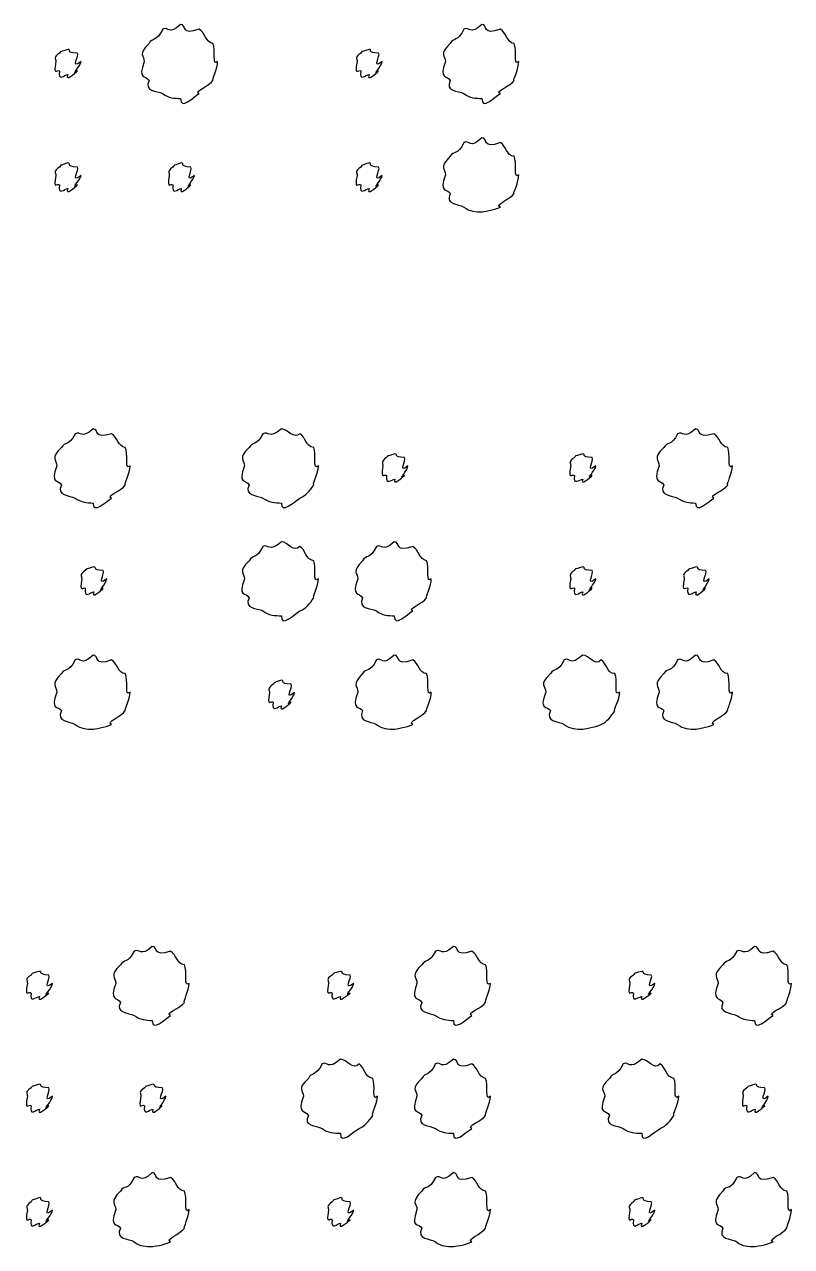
# Model space of a CAD drawing. Header units: millimetres. Extents: x -178 to -32, y 41 to 266.
# Drawn here: x -87.93 to -80.84, y 160.67 to 171.96 of the extents above; entities that cross this region are included whole.
import ezdxf

# ---------------------------------------------------------------- set-up
doc = ezdxf.new("R2010")
doc.units = ezdxf.units.MM
doc.layers.get('0').update_dxf_attribs({"linetype": 'CONTINUOUS'})

msp = doc.modelspace()

# ---------------------------------------------------------------- linework, layer by layer
at = {"color": 0}
for p, q in [((-86.4866, 171.957), (-86.4866, 171.957)), ((-83.7043, 171.957), (-83.7043, 171.957)), ((-87.5284, 171.726), (-87.5284, 171.726)), ((-84.746, 171.726), (-84.746, 171.726)), ((-83.7043, 170.91), (-83.7043, 170.91)), ((-87.5284, 170.678), (-87.5284, 170.678)), ((-86.481, 170.678), (-86.481, 170.678)), ((-84.746, 170.678), (-84.746, 170.678)), ((-87.2956, 168.22), (-87.2956, 168.22)), ((-85.555, 168.22), (-85.555, 168.22)), ((-81.7308, 168.22), (-81.7308, 168.22)), ((-84.5079, 167.989), (-84.5079, 167.989)), ((-82.773, 167.989), (-82.773, 167.989)), ((-85.555, 167.178), (-85.555, 167.178)), ((-84.5132, 167.178), (-84.5132, 167.178)), ((-87.2899, 166.946), (-87.2899, 166.946)), ((-82.773, 166.946), (-82.773, 166.946)), ((-81.7256, 166.946), (-81.7256, 166.946)), ((-87.2956, 166.131), (-87.2956, 166.131)), ((-84.5132, 166.131), (-84.5132, 166.131)), ((-82.773, 166.131), (-82.773, 166.131)), ((-81.7308, 166.131), (-81.7308, 166.131)), ((-85.555, 165.899), (-85.555, 165.899)), ((-86.7498, 163.439), (-86.7498, 163.439)), ((-83.9675, 163.439), (-83.9675, 163.439)), ((-81.1855, 163.439), (-81.1855, 163.439)), ((-87.7916, 163.208), (-87.7916, 163.208)), ((-85.0092, 163.208), (-85.0092, 163.208)), ((-82.2272, 163.208), (-82.2272, 163.208)), ((-85.0092, 162.398), (-85.0092, 162.398)), ((-83.9675, 162.398), (-83.9675, 162.398)), ((-82.2272, 162.398), (-82.2272, 162.398)), ((-87.7916, 162.166), (-87.7916, 162.166)), ((-86.7442, 162.166), (-86.7442, 162.166)), ((-81.1798, 162.166), (-81.1798, 162.166)), ((-86.7498, 161.35), (-86.7498, 161.35)), ((-83.9675, 161.35), (-83.9675, 161.35)), ((-81.1855, 161.35), (-81.1855, 161.35)), ((-87.7916, 161.119), (-87.7916, 161.119)), ((-85.0092, 161.119), (-85.0092, 161.119)), ((-82.2272, 161.119), (-82.2272, 161.119))]:
    msp.add_line(p, q, dxfattribs=at)
for points in [[(-86.4866, 171.957), (-86.5995, 171.85), (-86.5967, 171.942), (-86.6521, 171.913)], [(-86.3159, 171.913), (-86.4866, 171.85), (-86.4274, 171.957), (-86.4866, 171.957)], [(-83.7043, 171.957), (-83.8175, 171.85), (-83.8147, 171.942), (-83.8697, 171.913)], [(-83.5335, 171.913), (-83.7043, 171.85), (-83.645, 171.957), (-83.7043, 171.957)], [(-86.6521, 171.913), (-86.71, 171.792), (-86.7484, 171.839), (-86.7787, 171.781)], [(-86.1889, 171.781), (-86.2577, 171.792), (-86.2605, 171.883), (-86.3159, 171.913)], [(-83.8697, 171.913), (-83.9276, 171.792), (-83.9661, 171.839), (-83.9964, 171.781)], [(-83.4065, 171.781), (-83.4757, 171.792), (-83.4785, 171.883), (-83.5335, 171.913)], [(-87.5284, 171.726), (-87.6222, 171.695), (-87.5834, 171.715), (-87.6057, 171.693)], [(-87.4402, 171.693), (-87.5559, 171.695), (-87.4914, 171.726), (-87.5284, 171.726)], [(-86.7787, 171.781), (-86.8863, 171.678), (-86.8228, 171.67), (-86.8228, 171.615)], [(-86.1448, 171.615), (-86.1998, 171.56), (-86.1586, 171.726), (-86.1889, 171.781)], [(-84.746, 171.726), (-84.8399, 171.695), (-84.8014, 171.715), (-84.8233, 171.693)], [(-84.6578, 171.693), (-84.7736, 171.695), (-84.709, 171.726), (-84.746, 171.726)], [(-83.9964, 171.781), (-84.104, 171.678), (-84.0405, 171.67), (-84.0405, 171.615)], [(-83.3624, 171.615), (-83.4178, 171.56), (-83.3766, 171.726), (-83.4065, 171.781)], [(-87.6057, 171.693), (-87.6663, 171.651), (-87.6388, 171.644), (-87.6388, 171.615)], [(-87.6388, 171.615), (-87.6663, 171.468), (-87.6275, 171.549), (-87.6057, 171.527)], [(-87.407, 171.615), (-87.5118, 171.534), (-87.4183, 171.67), (-87.4402, 171.693)], [(-87.4402, 171.527), (-87.5118, 171.468), (-87.407, 171.578), (-87.407, 171.615)], [(-86.8228, 171.615), (-86.8863, 171.442), (-86.8077, 171.494), (-86.7787, 171.439)], [(-86.1889, 171.439), (-86.1998, 171.442), (-86.1448, 171.552), (-86.1448, 171.615)], [(-84.8233, 171.693), (-84.884, 171.651), (-84.8565, 171.644), (-84.8565, 171.615)], [(-84.8565, 171.615), (-84.884, 171.468), (-84.8455, 171.549), (-84.8233, 171.527)], [(-84.625, 171.615), (-84.7295, 171.534), (-84.636, 171.67), (-84.6578, 171.693)], [(-84.6578, 171.527), (-84.7295, 171.468), (-84.625, 171.578), (-84.625, 171.615)], [(-84.0405, 171.615), (-84.104, 171.442), (-84.0253, 171.494), (-83.9964, 171.439)], [(-83.4065, 171.439), (-83.4178, 171.442), (-83.3624, 171.552), (-83.3624, 171.615)], [(-87.6057, 171.527), (-87.6222, 171.424), (-87.5573, 171.494), (-87.5284, 171.494)], [(-87.5284, 171.494), (-87.5559, 171.424), (-87.4624, 171.505), (-87.4402, 171.527)], [(-84.8233, 171.527), (-84.8399, 171.424), (-84.775, 171.494), (-84.746, 171.494)], [(-84.746, 171.494), (-84.7736, 171.424), (-84.6801, 171.505), (-84.6578, 171.527)], [(-86.7787, 171.439), (-86.8285, 171.336), (-86.7071, 171.347), (-86.6521, 171.318)], [(-86.3159, 171.318), (-86.3762, 171.336), (-86.2178, 171.387), (-86.1889, 171.439)], [(-83.9964, 171.439), (-84.0461, 171.336), (-83.9248, 171.347), (-83.8697, 171.318)], [(-83.5335, 171.318), (-83.5942, 171.336), (-83.4355, 171.387), (-83.4065, 171.439)], [(-86.6521, 171.318), (-86.5995, 171.276), (-86.5417, 171.274), (-86.4866, 171.274)], [(-86.4866, 171.274), (-86.4866, 171.159), (-86.3709, 171.287), (-86.3159, 171.318)], [(-83.8697, 171.318), (-83.8175, 171.276), (-83.7593, 171.274), (-83.7043, 171.274)], [(-83.7043, 171.274), (-83.7043, 171.159), (-83.5886, 171.287), (-83.5335, 171.318)], [(-83.8697, 170.866), (-83.9276, 170.74), (-83.9661, 170.794), (-83.9964, 170.739)], [(-83.7043, 170.91), (-83.8175, 170.799), (-83.8147, 170.895), (-83.8697, 170.866)], [(-83.5335, 170.866), (-83.7043, 170.799), (-83.645, 170.91), (-83.7043, 170.91)], [(-83.4065, 170.739), (-83.4757, 170.74), (-83.4785, 170.835), (-83.5335, 170.866)], [(-83.9964, 170.739), (-84.104, 170.63), (-84.0405, 170.626), (-84.0405, 170.568)], [(-83.3624, 170.568), (-83.4178, 170.513), (-83.3766, 170.684), (-83.4065, 170.739)], [(-87.6057, 170.64), (-87.6663, 170.597), (-87.6388, 170.591), (-87.6388, 170.562)], [(-87.5284, 170.678), (-87.6222, 170.645), (-87.5834, 170.664), (-87.6057, 170.64)], [(-87.4402, 170.64), (-87.5559, 170.645), (-87.4914, 170.678), (-87.5284, 170.678)], [(-87.407, 170.562), (-87.5118, 170.48), (-87.4183, 170.618), (-87.4402, 170.64)], [(-86.5583, 170.64), (-86.6147, 170.597), (-86.5914, 170.591), (-86.5914, 170.562)], [(-86.481, 170.678), (-86.5706, 170.645), (-86.5364, 170.664), (-86.5583, 170.64)], [(-86.3928, 170.64), (-86.5046, 170.645), (-86.444, 170.678), (-86.481, 170.678)], [(-86.36, 170.562), (-86.4605, 170.48), (-86.3709, 170.618), (-86.3928, 170.64)], [(-84.8233, 170.64), (-84.884, 170.597), (-84.8565, 170.591), (-84.8565, 170.562)], [(-84.746, 170.678), (-84.8399, 170.645), (-84.8014, 170.664), (-84.8233, 170.64)], [(-84.6578, 170.64), (-84.7736, 170.645), (-84.709, 170.678), (-84.746, 170.678)], [(-84.625, 170.562), (-84.7295, 170.48), (-84.636, 170.618), (-84.6578, 170.64)], [(-87.6388, 170.562), (-87.6663, 170.416), (-87.6275, 170.499), (-87.6057, 170.474)], [(-87.4402, 170.474), (-87.5118, 170.416), (-87.407, 170.53), (-87.407, 170.562)], [(-86.5914, 170.562), (-86.6147, 170.416), (-86.5805, 170.499), (-86.5583, 170.474)], [(-86.3928, 170.474), (-86.4605, 170.416), (-86.36, 170.53), (-86.36, 170.562)], [(-84.8565, 170.562), (-84.884, 170.416), (-84.8455, 170.499), (-84.8233, 170.474)], [(-84.6578, 170.474), (-84.7295, 170.416), (-84.625, 170.53), (-84.625, 170.562)], [(-84.0405, 170.568), (-84.104, 170.392), (-84.0253, 170.448), (-83.9964, 170.397)], [(-83.4065, 170.397), (-83.4178, 170.392), (-83.3624, 170.505), (-83.3624, 170.568)], [(-87.6057, 170.474), (-87.6222, 170.37), (-87.5573, 170.441), (-87.5284, 170.441)], [(-87.5284, 170.441), (-87.5559, 170.37), (-87.4624, 170.452), (-87.4402, 170.474)], [(-86.5583, 170.474), (-86.5706, 170.37), (-86.5099, 170.441), (-86.481, 170.441)], [(-86.481, 170.441), (-86.5046, 170.37), (-86.415, 170.452), (-86.3928, 170.474)], [(-84.8233, 170.474), (-84.8399, 170.37), (-84.775, 170.441), (-84.746, 170.441)], [(-84.746, 170.441), (-84.7736, 170.37), (-84.6801, 170.452), (-84.6578, 170.474)], [(-83.9964, 170.397), (-84.0461, 170.288), (-83.9248, 170.303), (-83.8697, 170.27)], [(-83.5335, 170.27), (-83.5942, 170.288), (-83.4355, 170.345), (-83.4065, 170.397)], [(-83.8697, 170.27), (-83.8175, 170.226), (-83.7593, 170.226), (-83.7043, 170.226)], [(-83.7043, 170.226), (-83.7043, 170.226), (-83.5886, 170.24), (-83.5335, 170.27)], [(-87.461, 168.176), (-87.5189, 168.06), (-87.5573, 168.104), (-87.5877, 168.049)], [(-87.2956, 168.22), (-87.4085, 168.118), (-87.4056, 168.205), (-87.461, 168.176)], [(-87.1248, 168.176), (-87.2956, 168.118), (-87.2363, 168.22), (-87.2956, 168.22)], [(-86.9978, 168.049), (-87.0666, 168.06), (-87.0694, 168.146), (-87.1248, 168.176)], [(-85.7261, 168.176), (-85.7878, 168.06), (-85.8224, 168.104), (-85.8527, 168.049)], [(-85.555, 168.22), (-85.6777, 168.118), (-85.6707, 168.205), (-85.7261, 168.176)], [(-85.3842, 168.176), (-85.4421, 168.118), (-85.4957, 168.22), (-85.555, 168.22)], [(-85.2576, 168.049), (-85.3359, 168.06), (-85.3317, 168.146), (-85.3842, 168.176)], [(-81.8963, 168.176), (-81.9542, 168.06), (-81.993, 168.104), (-82.0233, 168.049)], [(-81.7308, 168.22), (-81.8441, 168.118), (-81.8413, 168.205), (-81.8963, 168.176)], [(-81.5601, 168.176), (-81.7308, 168.118), (-81.6716, 168.22), (-81.7308, 168.22)], [(-81.4335, 168.049), (-81.5022, 168.06), (-81.5051, 168.146), (-81.5601, 168.176)], [(-87.5877, 168.049), (-87.6953, 167.95), (-87.6318, 167.936), (-87.6318, 167.878)], [(-86.9537, 167.878), (-87.0088, 167.831), (-86.9675, 167.994), (-86.9978, 168.049)], [(-85.8527, 168.049), (-85.9642, 167.95), (-85.8968, 167.936), (-85.8968, 167.878)], [(-85.2135, 167.878), (-85.2738, 167.831), (-85.2272, 167.994), (-85.2576, 168.049)], [(-82.0233, 168.049), (-82.1305, 167.95), (-82.0674, 167.936), (-82.0674, 167.878)], [(-81.3894, 167.878), (-81.4444, 167.831), (-81.4031, 167.994), (-81.4335, 168.049)], [(-84.5848, 167.955), (-84.6413, 167.919), (-84.618, 167.907), (-84.618, 167.878)], [(-84.5079, 167.989), (-84.5972, 167.963), (-84.5629, 167.977), (-84.5848, 167.955)], [(-84.4197, 167.955), (-84.5312, 167.963), (-84.4705, 167.989), (-84.5079, 167.989)], [(-84.3866, 167.878), (-84.4871, 167.802), (-84.3975, 167.933), (-84.4197, 167.955)], [(-82.8499, 167.955), (-82.9105, 167.919), (-82.883, 167.907), (-82.883, 167.878)], [(-82.773, 167.989), (-82.8664, 167.963), (-82.828, 167.977), (-82.8499, 167.955)], [(-82.6848, 167.955), (-82.8005, 167.963), (-82.7356, 167.989), (-82.773, 167.989)], [(-82.6516, 167.878), (-82.7564, 167.802), (-82.6625, 167.933), (-82.6848, 167.955)], [(-87.6318, 167.878), (-87.6953, 167.71), (-87.6166, 167.757), (-87.5877, 167.702)], [(-86.9978, 167.702), (-87.0088, 167.71), (-86.9537, 167.815), (-86.9537, 167.878)], [(-85.8968, 167.878), (-85.9642, 167.71), (-85.8816, 167.757), (-85.8527, 167.702)], [(-85.2576, 167.702), (-85.2738, 167.71), (-85.2135, 167.815), (-85.2135, 167.878)], [(-84.618, 167.878), (-84.6413, 167.736), (-84.607, 167.812), (-84.5848, 167.79)], [(-84.5848, 167.79), (-84.5972, 167.692), (-84.5368, 167.757), (-84.5079, 167.757)], [(-84.5079, 167.757), (-84.5312, 167.692), (-84.4416, 167.768), (-84.4197, 167.79)], [(-84.4197, 167.79), (-84.4871, 167.736), (-84.3866, 167.841), (-84.3866, 167.878)], [(-82.883, 167.878), (-82.9105, 167.736), (-82.8721, 167.812), (-82.8499, 167.79)], [(-82.8499, 167.79), (-82.8664, 167.692), (-82.8019, 167.757), (-82.773, 167.757)], [(-82.773, 167.757), (-82.8005, 167.692), (-82.7066, 167.768), (-82.6848, 167.79)], [(-82.6848, 167.79), (-82.7564, 167.736), (-82.6516, 167.841), (-82.6516, 167.878)], [(-82.0674, 167.878), (-82.1305, 167.71), (-82.0522, 167.757), (-82.0233, 167.702)], [(-81.4335, 167.702), (-81.4444, 167.71), (-81.3894, 167.815), (-81.3894, 167.878)], [(-87.5877, 167.702), (-87.6374, 167.604), (-87.5161, 167.609), (-87.461, 167.58)], [(-87.1248, 167.58), (-87.1852, 167.604), (-87.0268, 167.65), (-86.9978, 167.702)], [(-85.8527, 167.702), (-85.9049, 167.604), (-85.7811, 167.609), (-85.7261, 167.58)], [(-85.3842, 167.58), (-85.3359, 167.604), (-85.2904, 167.65), (-85.2576, 167.702)], [(-82.0233, 167.702), (-82.0727, 167.604), (-81.9513, 167.609), (-81.8963, 167.58)], [(-81.5601, 167.58), (-81.6208, 167.604), (-81.4624, 167.65), (-81.4335, 167.702)], [(-87.461, 167.58), (-87.4085, 167.545), (-87.3506, 167.536), (-87.2956, 167.536)], [(-87.2956, 167.536), (-87.2956, 167.428), (-87.1799, 167.55), (-87.1248, 167.58)], [(-85.7261, 167.58), (-85.6777, 167.545), (-85.6128, 167.536), (-85.555, 167.536)], [(-85.555, 167.536), (-85.5606, 167.428), (-85.4393, 167.55), (-85.3842, 167.58)], [(-81.8963, 167.58), (-81.8441, 167.545), (-81.7862, 167.536), (-81.7308, 167.536)], [(-81.7308, 167.536), (-81.7308, 167.428), (-81.6151, 167.55), (-81.5601, 167.58)], [(-85.7261, 167.134), (-85.7878, 167.013), (-85.8224, 167.06), (-85.8527, 167.002)], [(-85.555, 167.178), (-85.6777, 167.071), (-85.6707, 167.163), (-85.7261, 167.134)], [(-85.3842, 167.134), (-85.4421, 167.071), (-85.4957, 167.178), (-85.555, 167.178)], [(-85.2576, 167.002), (-85.3359, 167.013), (-85.3317, 167.104), (-85.3842, 167.134)], [(-84.6787, 167.134), (-84.7365, 167.013), (-84.775, 167.06), (-84.8053, 167.002)], [(-84.5132, 167.178), (-84.6261, 167.071), (-84.6236, 167.163), (-84.6787, 167.134)], [(-84.3425, 167.134), (-84.5132, 167.071), (-84.4539, 167.178), (-84.5132, 167.178)], [(-84.2155, 167.002), (-84.2846, 167.013), (-84.2874, 167.104), (-84.3425, 167.134)], [(-85.8527, 167.002), (-85.9642, 166.898), (-85.8968, 166.891), (-85.8968, 166.836)], [(-85.2135, 166.836), (-85.2738, 166.781), (-85.2272, 166.946), (-85.2576, 167.002)], [(-84.8053, 167.002), (-84.9129, 166.898), (-84.8494, 166.891), (-84.8494, 166.836)], [(-84.1714, 166.836), (-84.2268, 166.781), (-84.1851, 166.946), (-84.2155, 167.002)], [(-87.3672, 166.914), (-87.4236, 166.872), (-87.4003, 166.865), (-87.4003, 166.836)], [(-87.2899, 166.946), (-87.3795, 166.916), (-87.3453, 166.936), (-87.3672, 166.914)], [(-87.2017, 166.914), (-87.3136, 166.916), (-87.2529, 166.946), (-87.2899, 166.946)], [(-87.1689, 166.836), (-87.2695, 166.755), (-87.1799, 166.891), (-87.2017, 166.914)], [(-82.8499, 166.914), (-82.9105, 166.872), (-82.883, 166.865), (-82.883, 166.836)], [(-82.773, 166.946), (-82.8664, 166.916), (-82.828, 166.936), (-82.8499, 166.914)], [(-82.6848, 166.914), (-82.8005, 166.916), (-82.7356, 166.946), (-82.773, 166.946)], [(-82.6516, 166.836), (-82.7564, 166.755), (-82.6625, 166.891), (-82.6848, 166.914)], [(-81.8028, 166.914), (-81.8593, 166.872), (-81.8356, 166.865), (-81.8356, 166.836)], [(-81.7256, 166.946), (-81.8152, 166.916), (-81.7806, 166.936), (-81.8028, 166.914)], [(-81.6374, 166.914), (-81.7488, 166.916), (-81.6882, 166.946), (-81.7256, 166.946)], [(-81.6042, 166.836), (-81.7047, 166.755), (-81.6151, 166.891), (-81.6374, 166.914)], [(-87.4003, 166.836), (-87.4236, 166.689), (-87.3894, 166.77), (-87.3672, 166.748)], [(-87.2017, 166.748), (-87.2695, 166.689), (-87.1689, 166.799), (-87.1689, 166.836)], [(-85.8968, 166.836), (-85.9642, 166.663), (-85.8816, 166.715), (-85.8527, 166.66)], [(-85.2576, 166.66), (-85.2738, 166.663), (-85.2135, 166.773), (-85.2135, 166.836)], [(-84.8494, 166.836), (-84.9129, 166.663), (-84.8342, 166.715), (-84.8053, 166.66)], [(-84.2155, 166.66), (-84.2268, 166.663), (-84.1714, 166.773), (-84.1714, 166.836)], [(-82.883, 166.836), (-82.9105, 166.689), (-82.8721, 166.77), (-82.8499, 166.748)], [(-82.6848, 166.748), (-82.7564, 166.689), (-82.6516, 166.799), (-82.6516, 166.836)], [(-81.8356, 166.836), (-81.8593, 166.689), (-81.8247, 166.77), (-81.8028, 166.748)], [(-81.6374, 166.748), (-81.7047, 166.689), (-81.6042, 166.799), (-81.6042, 166.836)], [(-87.3672, 166.748), (-87.3795, 166.645), (-87.3189, 166.715), (-87.2899, 166.715)], [(-87.2899, 166.715), (-87.3136, 166.645), (-87.224, 166.726), (-87.2017, 166.748)], [(-85.8527, 166.66), (-85.9049, 166.557), (-85.7811, 166.568), (-85.7261, 166.539)], [(-85.3842, 166.539), (-85.3359, 166.557), (-85.2904, 166.607), (-85.2576, 166.66)], [(-84.8053, 166.66), (-84.855, 166.557), (-84.7337, 166.568), (-84.6787, 166.539)], [(-84.3425, 166.539), (-84.4031, 166.557), (-84.2444, 166.607), (-84.2155, 166.66)], [(-82.8499, 166.748), (-82.8664, 166.645), (-82.8019, 166.715), (-82.773, 166.715)], [(-82.773, 166.715), (-82.8005, 166.645), (-82.7066, 166.726), (-82.6848, 166.748)], [(-81.8028, 166.748), (-81.8152, 166.645), (-81.7545, 166.715), (-81.7256, 166.715)], [(-81.7256, 166.715), (-81.7488, 166.645), (-81.6592, 166.726), (-81.6374, 166.748)], [(-85.7261, 166.539), (-85.6777, 166.497), (-85.6128, 166.495), (-85.555, 166.495)], [(-85.555, 166.495), (-85.5606, 166.38), (-85.4393, 166.508), (-85.3842, 166.539)], [(-84.6787, 166.539), (-84.6261, 166.497), (-84.5682, 166.495), (-84.5132, 166.495)], [(-84.5132, 166.495), (-84.5132, 166.38), (-84.3975, 166.508), (-84.3425, 166.539)], [(-87.461, 166.087), (-87.5189, 165.961), (-87.5573, 166.015), (-87.5877, 165.96)], [(-87.2956, 166.131), (-87.4085, 166.02), (-87.4056, 166.116), (-87.461, 166.087)], [(-87.1248, 166.087), (-87.2956, 166.02), (-87.2363, 166.131), (-87.2956, 166.131)], [(-86.9978, 165.96), (-87.0666, 165.961), (-87.0694, 166.056), (-87.1248, 166.087)], [(-84.6787, 166.087), (-84.7365, 165.961), (-84.775, 166.015), (-84.8053, 165.96)], [(-84.5132, 166.131), (-84.6261, 166.02), (-84.6236, 166.116), (-84.6787, 166.087)], [(-84.3425, 166.087), (-84.5132, 166.02), (-84.4539, 166.131), (-84.5132, 166.131)], [(-84.2155, 165.96), (-84.2846, 165.961), (-84.2874, 166.056), (-84.3425, 166.087)], [(-82.9437, 166.087), (-83.0058, 165.961), (-83.04, 166.015), (-83.0703, 165.96)], [(-82.773, 166.131), (-82.8954, 166.02), (-82.8887, 166.116), (-82.9437, 166.087)], [(-82.6019, 166.087), (-82.6597, 166.02), (-82.7137, 166.131), (-82.773, 166.131)], [(-82.4752, 165.96), (-82.5535, 165.961), (-82.5496, 166.056), (-82.6019, 166.087)], [(-81.8963, 166.087), (-81.9542, 165.961), (-81.993, 166.015), (-82.0233, 165.96)], [(-81.7308, 166.131), (-81.8441, 166.02), (-81.8413, 166.116), (-81.8963, 166.087)], [(-81.5601, 166.087), (-81.7308, 166.02), (-81.6716, 166.131), (-81.7308, 166.131)], [(-81.4335, 165.96), (-81.5022, 165.961), (-81.5051, 166.056), (-81.5601, 166.087)], [(-87.5877, 165.96), (-87.6953, 165.851), (-87.6318, 165.847), (-87.6318, 165.789)], [(-86.9537, 165.789), (-87.0088, 165.734), (-86.9675, 165.905), (-86.9978, 165.96)], [(-85.6322, 165.861), (-85.6929, 165.818), (-85.6654, 165.813), (-85.6654, 165.784)], [(-85.555, 165.899), (-85.6488, 165.866), (-85.6103, 165.886), (-85.6322, 165.861)], [(-85.4668, 165.861), (-85.5825, 165.866), (-85.5179, 165.899), (-85.555, 165.899)], [(-85.434, 165.784), (-85.5384, 165.701), (-85.4449, 165.839), (-85.4668, 165.861)], [(-84.8053, 165.96), (-84.9129, 165.851), (-84.8494, 165.847), (-84.8494, 165.789)], [(-84.1714, 165.789), (-84.2268, 165.734), (-84.1851, 165.905), (-84.2155, 165.96)], [(-83.0703, 165.96), (-83.1822, 165.851), (-83.1144, 165.847), (-83.1144, 165.789)], [(-82.4311, 165.789), (-82.4918, 165.734), (-82.4449, 165.905), (-82.4752, 165.96)], [(-82.0233, 165.96), (-82.1305, 165.851), (-82.0674, 165.847), (-82.0674, 165.789)], [(-81.3894, 165.789), (-81.4444, 165.734), (-81.4031, 165.905), (-81.4335, 165.96)], [(-87.6318, 165.789), (-87.6953, 165.613), (-87.6166, 165.669), (-87.5877, 165.618)], [(-86.9978, 165.618), (-87.0088, 165.613), (-86.9537, 165.725), (-86.9537, 165.789)], [(-85.6654, 165.784), (-85.6929, 165.637), (-85.6544, 165.72), (-85.6322, 165.695)], [(-85.4668, 165.695), (-85.5384, 165.637), (-85.434, 165.751), (-85.434, 165.784)], [(-84.8494, 165.789), (-84.9129, 165.613), (-84.8342, 165.669), (-84.8053, 165.618)], [(-84.2155, 165.618), (-84.2268, 165.613), (-84.1714, 165.725), (-84.1714, 165.789)], [(-83.1144, 165.789), (-83.1822, 165.613), (-83.0993, 165.669), (-83.0703, 165.618)], [(-82.4752, 165.618), (-82.4918, 165.613), (-82.4311, 165.725), (-82.4311, 165.789)], [(-82.0674, 165.789), (-82.1305, 165.613), (-82.0522, 165.669), (-82.0233, 165.618)], [(-81.4335, 165.618), (-81.4444, 165.613), (-81.3894, 165.725), (-81.3894, 165.789)], [(-85.6322, 165.695), (-85.6488, 165.591), (-85.5839, 165.662), (-85.555, 165.662)], [(-85.555, 165.662), (-85.5825, 165.591), (-85.489, 165.673), (-85.4668, 165.695)], [(-87.5877, 165.618), (-87.6374, 165.509), (-87.5161, 165.524), (-87.461, 165.491)], [(-87.1248, 165.491), (-87.1852, 165.509), (-87.0268, 165.566), (-86.9978, 165.618)], [(-84.8053, 165.618), (-84.855, 165.509), (-84.7337, 165.524), (-84.6787, 165.491)], [(-84.3425, 165.491), (-84.4031, 165.509), (-84.2444, 165.566), (-84.2155, 165.618)], [(-83.0703, 165.618), (-83.1229, 165.509), (-82.9987, 165.524), (-82.9437, 165.491)], [(-82.6019, 165.491), (-82.5535, 165.509), (-82.5084, 165.566), (-82.4752, 165.618)], [(-82.0233, 165.618), (-82.0727, 165.509), (-81.9513, 165.524), (-81.8963, 165.491)], [(-81.5601, 165.491), (-81.6208, 165.509), (-81.4624, 165.566), (-81.4335, 165.618)], [(-87.461, 165.491), (-87.4085, 165.447), (-87.3506, 165.447), (-87.2956, 165.447)], [(-87.2956, 165.447), (-87.2956, 165.447), (-87.1799, 165.461), (-87.1248, 165.491)], [(-84.6787, 165.491), (-84.6261, 165.447), (-84.5682, 165.447), (-84.5132, 165.447)], [(-84.5132, 165.447), (-84.5132, 165.447), (-84.3975, 165.461), (-84.3425, 165.491)], [(-82.9437, 165.491), (-82.8954, 165.447), (-82.8308, 165.447), (-82.773, 165.447)], [(-82.773, 165.447), (-82.7782, 165.447), (-82.6569, 165.461), (-82.6019, 165.491)], [(-81.8963, 165.491), (-81.8441, 165.447), (-81.7862, 165.447), (-81.7308, 165.447)], [(-81.7308, 165.447), (-81.7308, 165.447), (-81.6151, 165.461), (-81.5601, 165.491)], [(-86.9153, 163.395), (-86.9731, 163.28), (-87.0116, 163.324), (-87.0419, 163.269)], [(-86.7498, 163.439), (-86.8627, 163.338), (-86.8602, 163.424), (-86.9153, 163.395)], [(-86.5791, 163.395), (-86.7498, 163.338), (-86.6906, 163.439), (-86.7498, 163.439)], [(-86.4521, 163.269), (-86.5212, 163.28), (-86.5237, 163.365), (-86.5791, 163.395)], [(-84.1329, 163.395), (-84.1908, 163.28), (-84.2292, 163.324), (-84.2596, 163.269)], [(-83.9675, 163.439), (-84.0807, 163.338), (-84.0779, 163.424), (-84.1329, 163.395)], [(-83.7967, 163.395), (-83.9675, 163.338), (-83.9082, 163.439), (-83.9675, 163.439)], [(-83.6701, 163.269), (-83.7389, 163.28), (-83.7417, 163.365), (-83.7967, 163.395)], [(-81.3506, 163.395), (-81.4084, 163.28), (-81.4472, 163.324), (-81.4776, 163.269)], [(-81.1855, 163.439), (-81.2983, 163.338), (-81.2955, 163.424), (-81.3506, 163.395)], [(-81.0144, 163.395), (-81.1855, 163.338), (-81.1262, 163.439), (-81.1855, 163.439)], [(-80.8877, 163.269), (-80.9565, 163.28), (-80.9593, 163.365), (-81.0144, 163.395)], [(-87.0419, 163.269), (-87.1495, 163.169), (-87.086, 163.155), (-87.086, 163.098)], [(-86.408, 163.098), (-86.4634, 163.051), (-86.4217, 163.213), (-86.4521, 163.269)], [(-84.2596, 163.269), (-84.3672, 163.169), (-84.3037, 163.155), (-84.3037, 163.098)], [(-83.626, 163.098), (-83.681, 163.051), (-83.6397, 163.213), (-83.6701, 163.269)], [(-81.4776, 163.269), (-81.5848, 163.169), (-81.5217, 163.155), (-81.5217, 163.098)], [(-80.8436, 163.098), (-80.8986, 163.051), (-80.8574, 163.213), (-80.8877, 163.269)], [(-87.8688, 163.175), (-87.9295, 163.139), (-87.902, 163.127), (-87.902, 163.098)], [(-87.7916, 163.208), (-87.8854, 163.183), (-87.8466, 163.197), (-87.8688, 163.175)], [(-87.7034, 163.175), (-87.8191, 163.183), (-87.7545, 163.208), (-87.7916, 163.208)], [(-87.6702, 163.098), (-87.775, 163.022), (-87.6815, 163.153), (-87.7034, 163.175)], [(-85.0865, 163.175), (-85.1472, 163.139), (-85.1196, 163.127), (-85.1196, 163.098)], [(-85.0092, 163.208), (-85.1031, 163.183), (-85.0646, 163.197), (-85.0865, 163.175)], [(-84.921, 163.175), (-85.0371, 163.183), (-84.9722, 163.208), (-85.0092, 163.208)], [(-84.8882, 163.098), (-84.993, 163.022), (-84.8991, 163.153), (-84.921, 163.175)], [(-82.3041, 163.175), (-82.3648, 163.139), (-82.3373, 163.127), (-82.3373, 163.098)], [(-82.2272, 163.208), (-82.3207, 163.183), (-82.2822, 163.197), (-82.3041, 163.175)], [(-82.139, 163.175), (-82.2547, 163.183), (-82.1898, 163.208), (-82.2272, 163.208)], [(-82.1059, 163.098), (-82.2106, 163.022), (-82.1168, 163.153), (-82.139, 163.175)], [(-87.902, 163.098), (-87.9295, 162.956), (-87.8907, 163.032), (-87.8688, 163.009)], [(-87.7034, 163.009), (-87.775, 162.956), (-87.6702, 163.061), (-87.6702, 163.098)], [(-87.086, 163.098), (-87.1495, 162.93), (-87.0708, 162.976), (-87.0419, 162.921)], [(-86.4521, 162.921), (-86.4634, 162.93), (-86.408, 163.034), (-86.408, 163.098)], [(-85.1196, 163.098), (-85.1472, 162.956), (-85.1087, 163.032), (-85.0865, 163.009)], [(-84.921, 163.009), (-84.993, 162.956), (-84.8882, 163.061), (-84.8882, 163.098)], [(-84.3037, 163.098), (-84.3672, 162.93), (-84.2885, 162.976), (-84.2596, 162.921)], [(-83.6701, 162.921), (-83.681, 162.93), (-83.626, 163.034), (-83.626, 163.098)], [(-82.3373, 163.098), (-82.3648, 162.956), (-82.3263, 163.032), (-82.3041, 163.009)], [(-82.139, 163.009), (-82.2106, 162.956), (-82.1059, 163.061), (-82.1059, 163.098)], [(-81.5217, 163.098), (-81.5848, 162.93), (-81.5065, 162.976), (-81.4776, 162.921)], [(-80.8877, 162.921), (-80.8986, 162.93), (-80.8436, 163.034), (-80.8436, 163.098)], [(-87.8688, 163.009), (-87.8854, 162.912), (-87.8205, 162.976), (-87.7916, 162.976)], [(-87.7916, 162.976), (-87.8191, 162.912), (-87.7256, 162.988), (-87.7034, 163.009)], [(-87.0419, 162.921), (-87.0917, 162.824), (-86.9703, 162.829), (-86.9153, 162.8)], [(-86.5791, 162.8), (-86.6398, 162.824), (-86.481, 162.869), (-86.4521, 162.921)], [(-85.0865, 163.009), (-85.1031, 162.912), (-85.0381, 162.976), (-85.0092, 162.976)], [(-85.0092, 162.976), (-85.0371, 162.912), (-84.9432, 162.988), (-84.921, 163.009)], [(-84.2596, 162.921), (-84.3093, 162.824), (-84.1879, 162.829), (-84.1329, 162.8)], [(-83.7967, 162.8), (-83.8574, 162.824), (-83.699, 162.869), (-83.6701, 162.921)], [(-82.3041, 163.009), (-82.3207, 162.912), (-82.2561, 162.976), (-82.2272, 162.976)], [(-82.2272, 162.976), (-82.2547, 162.912), (-82.1609, 162.988), (-82.139, 163.009)], [(-81.4776, 162.921), (-81.5269, 162.824), (-81.4059, 162.829), (-81.3506, 162.8)], [(-81.0144, 162.8), (-81.075, 162.824), (-80.9166, 162.869), (-80.8877, 162.921)], [(-86.9153, 162.8), (-86.8627, 162.764), (-86.8049, 162.756), (-86.7498, 162.756)], [(-86.7498, 162.756), (-86.7498, 162.647), (-86.6341, 162.77), (-86.5791, 162.8)], [(-84.1329, 162.8), (-84.0807, 162.764), (-84.0228, 162.756), (-83.9675, 162.756)], [(-83.9675, 162.756), (-83.9675, 162.647), (-83.8518, 162.77), (-83.7967, 162.8)], [(-81.3506, 162.8), (-81.2983, 162.764), (-81.2405, 162.756), (-81.1855, 162.756)], [(-81.1855, 162.756), (-81.1855, 162.647), (-81.0694, 162.77), (-81.0144, 162.8)], [(-85.1803, 162.354), (-85.2424, 162.232), (-85.2766, 162.279), (-85.307, 162.221)], [(-85.0092, 162.398), (-85.132, 162.29), (-85.1253, 162.383), (-85.1803, 162.354)], [(-84.8385, 162.354), (-84.8963, 162.29), (-84.9499, 162.398), (-85.0092, 162.398)], [(-84.7118, 162.221), (-84.7901, 162.232), (-84.7863, 162.323), (-84.8385, 162.354)], [(-84.1329, 162.354), (-84.1908, 162.232), (-84.2292, 162.279), (-84.2596, 162.221)], [(-83.9675, 162.398), (-84.0807, 162.29), (-84.0779, 162.383), (-84.1329, 162.354)], [(-83.7967, 162.354), (-83.9675, 162.29), (-83.9082, 162.398), (-83.9675, 162.398)], [(-83.6701, 162.221), (-83.7389, 162.232), (-83.7417, 162.323), (-83.7967, 162.354)], [(-82.398, 162.354), (-82.46, 162.232), (-82.4946, 162.279), (-82.5246, 162.221)], [(-82.2272, 162.398), (-82.3496, 162.29), (-82.3429, 162.383), (-82.398, 162.354)], [(-82.0561, 162.354), (-82.114, 162.29), (-82.1679, 162.398), (-82.2272, 162.398)], [(-81.9295, 162.221), (-82.0081, 162.232), (-82.0039, 162.323), (-82.0561, 162.354)], [(-87.8688, 162.133), (-87.9295, 162.092), (-87.902, 162.085), (-87.902, 162.056)], [(-87.7916, 162.166), (-87.8854, 162.136), (-87.8466, 162.155), (-87.8688, 162.133)], [(-87.7034, 162.133), (-87.8191, 162.136), (-87.7545, 162.166), (-87.7916, 162.166)], [(-87.6702, 162.056), (-87.775, 161.975), (-87.6815, 162.111), (-87.7034, 162.133)], [(-86.8214, 162.133), (-86.8779, 162.092), (-86.8546, 162.085), (-86.8546, 162.056)], [(-86.7442, 162.166), (-86.8338, 162.136), (-86.7996, 162.155), (-86.8214, 162.133)], [(-86.656, 162.133), (-86.7678, 162.136), (-86.7071, 162.166), (-86.7442, 162.166)], [(-86.6232, 162.056), (-86.7237, 161.975), (-86.6341, 162.111), (-86.656, 162.133)], [(-85.307, 162.221), (-85.4188, 162.118), (-85.3511, 162.111), (-85.3511, 162.056)], [(-84.6677, 162.056), (-84.7284, 162.001), (-84.6815, 162.166), (-84.7118, 162.221)], [(-84.2596, 162.221), (-84.3672, 162.118), (-84.3037, 162.111), (-84.3037, 162.056)], [(-83.626, 162.056), (-83.681, 162.001), (-83.6397, 162.166), (-83.6701, 162.221)], [(-82.5246, 162.221), (-82.6364, 162.118), (-82.5687, 162.111), (-82.5687, 162.056)], [(-81.8854, 162.056), (-81.946, 162.001), (-81.8991, 162.166), (-81.9295, 162.221)], [(-81.2571, 162.133), (-81.3135, 162.092), (-81.2899, 162.085), (-81.2899, 162.056)], [(-81.1798, 162.166), (-81.2694, 162.136), (-81.2348, 162.155), (-81.2571, 162.133)], [(-81.0916, 162.133), (-81.2031, 162.136), (-81.1424, 162.166), (-81.1798, 162.166)], [(-81.0585, 162.056), (-81.159, 161.975), (-81.0694, 162.111), (-81.0916, 162.133)], [(-87.902, 162.056), (-87.9295, 161.908), (-87.8907, 161.99), (-87.8688, 161.968)], [(-87.7034, 161.968), (-87.775, 161.908), (-87.6702, 162.019), (-87.6702, 162.056)], [(-86.8546, 162.056), (-86.8779, 161.908), (-86.8437, 161.99), (-86.8214, 161.968)], [(-86.656, 161.968), (-86.7237, 161.908), (-86.6232, 162.019), (-86.6232, 162.056)], [(-85.3511, 162.056), (-85.4188, 161.882), (-85.3359, 161.935), (-85.307, 161.879)], [(-84.7118, 161.879), (-84.7284, 161.882), (-84.6677, 161.992), (-84.6677, 162.056)], [(-84.3037, 162.056), (-84.3672, 161.882), (-84.2885, 161.935), (-84.2596, 161.879)], [(-83.6701, 161.879), (-83.681, 161.882), (-83.626, 161.992), (-83.626, 162.056)], [(-82.5687, 162.056), (-82.6364, 161.882), (-82.5535, 161.935), (-82.5246, 161.879)], [(-81.9295, 161.879), (-81.946, 161.882), (-81.8854, 161.992), (-81.8854, 162.056)], [(-81.2899, 162.056), (-81.3135, 161.908), (-81.2789, 161.99), (-81.2571, 161.968)], [(-81.0916, 161.968), (-81.159, 161.908), (-81.0585, 162.019), (-81.0585, 162.056)], [(-87.8688, 161.968), (-87.8854, 161.864), (-87.8205, 161.935), (-87.7916, 161.935)], [(-87.7916, 161.935), (-87.8191, 161.864), (-87.7256, 161.946), (-87.7034, 161.968)], [(-86.8214, 161.968), (-86.8338, 161.864), (-86.7731, 161.935), (-86.7442, 161.935)], [(-86.7442, 161.935), (-86.7678, 161.864), (-86.6782, 161.946), (-86.656, 161.968)], [(-81.2571, 161.968), (-81.2694, 161.864), (-81.2087, 161.935), (-81.1798, 161.935)], [(-81.1798, 161.935), (-81.2031, 161.864), (-81.1135, 161.946), (-81.0916, 161.968)], [(-85.307, 161.879), (-85.3595, 161.776), (-85.2353, 161.787), (-85.1803, 161.758)], [(-84.8385, 161.758), (-84.7901, 161.776), (-84.7446, 161.827), (-84.7118, 161.879)], [(-84.2596, 161.879), (-84.3093, 161.776), (-84.1879, 161.787), (-84.1329, 161.758)], [(-83.7967, 161.758), (-83.8574, 161.776), (-83.699, 161.827), (-83.6701, 161.879)], [(-82.5246, 161.879), (-82.5772, 161.776), (-82.453, 161.787), (-82.398, 161.758)], [(-82.0561, 161.758), (-82.0081, 161.776), (-81.9626, 161.827), (-81.9295, 161.879)], [(-85.1803, 161.758), (-85.132, 161.717), (-85.0671, 161.714), (-85.0092, 161.714)], [(-85.0092, 161.714), (-85.0149, 161.6), (-84.8935, 161.728), (-84.8385, 161.758)], [(-84.1329, 161.758), (-84.0807, 161.717), (-84.0228, 161.714), (-83.9675, 161.714)], [(-83.9675, 161.714), (-83.9675, 161.6), (-83.8518, 161.728), (-83.7967, 161.758)], [(-82.398, 161.758), (-82.3496, 161.717), (-82.2851, 161.714), (-82.2272, 161.714)], [(-82.2272, 161.714), (-82.2325, 161.6), (-82.1115, 161.728), (-82.0561, 161.758)], [(-86.7498, 161.35), (-86.8627, 161.24), (-86.8602, 161.335), (-86.9153, 161.306)], [(-86.5791, 161.306), (-86.7498, 161.24), (-86.6906, 161.35), (-86.7498, 161.35)], [(-83.9675, 161.35), (-84.0807, 161.24), (-84.0779, 161.335), (-84.1329, 161.306)], [(-83.7967, 161.306), (-83.9675, 161.24), (-83.9082, 161.35), (-83.9675, 161.35)], [(-81.1855, 161.35), (-81.2983, 161.24), (-81.2955, 161.335), (-81.3506, 161.306)], [(-81.0144, 161.306), (-81.1855, 161.24), (-81.1262, 161.35), (-81.1855, 161.35)], [(-86.9153, 161.306), (-86.9731, 161.181), (-87.0116, 161.235), (-87.0419, 161.18)], [(-86.4521, 161.18), (-86.5212, 161.181), (-86.5237, 161.276), (-86.5791, 161.306)], [(-84.1329, 161.306), (-84.1908, 161.181), (-84.2292, 161.235), (-84.2596, 161.18)], [(-83.6701, 161.18), (-83.7389, 161.181), (-83.7417, 161.276), (-83.7967, 161.306)], [(-81.3506, 161.306), (-81.4084, 161.181), (-81.4472, 161.235), (-81.4776, 161.18)], [(-80.8877, 161.18), (-80.9565, 161.181), (-80.9593, 161.276), (-81.0144, 161.306)], [(-87.7916, 161.119), (-87.8854, 161.086), (-87.8466, 161.105), (-87.8688, 161.08)], [(-87.7034, 161.08), (-87.8191, 161.086), (-87.7545, 161.119), (-87.7916, 161.119)], [(-87.0419, 161.18), (-87.1495, 161.071), (-87.086, 161.066), (-87.086, 161.008)], [(-86.408, 161.008), (-86.4634, 160.953), (-86.4217, 161.124), (-86.4521, 161.18)], [(-85.0092, 161.119), (-85.1031, 161.086), (-85.0646, 161.105), (-85.0865, 161.08)], [(-84.921, 161.08), (-85.0371, 161.086), (-84.9722, 161.119), (-85.0092, 161.119)], [(-84.2596, 161.18), (-84.3672, 161.071), (-84.3037, 161.066), (-84.3037, 161.008)], [(-83.626, 161.008), (-83.681, 160.953), (-83.6397, 161.124), (-83.6701, 161.18)], [(-82.2272, 161.119), (-82.3207, 161.086), (-82.2822, 161.105), (-82.3041, 161.08)], [(-82.139, 161.08), (-82.2547, 161.086), (-82.1898, 161.119), (-82.2272, 161.119)], [(-81.4776, 161.18), (-81.5848, 161.071), (-81.5217, 161.066), (-81.5217, 161.008)], [(-80.8436, 161.008), (-80.8986, 160.953), (-80.8574, 161.124), (-80.8877, 161.18)], [(-87.8688, 161.08), (-87.9295, 161.037), (-87.902, 161.032), (-87.902, 161.003)], [(-87.902, 161.003), (-87.9295, 160.857), (-87.8907, 160.94), (-87.8688, 160.915)], [(-87.6702, 161.003), (-87.775, 160.92), (-87.6815, 161.058), (-87.7034, 161.08)], [(-87.7034, 160.915), (-87.775, 160.857), (-87.6702, 160.97), (-87.6702, 161.003)], [(-87.086, 161.008), (-87.1495, 160.832), (-87.0708, 160.889), (-87.0419, 160.838)], [(-86.4521, 160.838), (-86.4634, 160.832), (-86.408, 160.945), (-86.408, 161.008)], [(-85.0865, 161.08), (-85.1472, 161.037), (-85.1196, 161.032), (-85.1196, 161.003)], [(-85.1196, 161.003), (-85.1472, 160.857), (-85.1087, 160.94), (-85.0865, 160.915)], [(-84.8882, 161.003), (-84.993, 160.92), (-84.8991, 161.058), (-84.921, 161.08)], [(-84.921, 160.915), (-84.993, 160.857), (-84.8882, 160.97), (-84.8882, 161.003)], [(-84.3037, 161.008), (-84.3672, 160.832), (-84.2885, 160.889), (-84.2596, 160.838)], [(-83.6701, 160.838), (-83.681, 160.832), (-83.626, 160.945), (-83.626, 161.008)], [(-82.3041, 161.08), (-82.3648, 161.037), (-82.3373, 161.032), (-82.3373, 161.003)], [(-82.3373, 161.003), (-82.3648, 160.857), (-82.3263, 160.94), (-82.3041, 160.915)], [(-82.1059, 161.003), (-82.2106, 160.92), (-82.1168, 161.058), (-82.139, 161.08)], [(-82.139, 160.915), (-82.2106, 160.857), (-82.1059, 160.97), (-82.1059, 161.003)], [(-81.5217, 161.008), (-81.5848, 160.832), (-81.5065, 160.889), (-81.4776, 160.838)], [(-80.8877, 160.838), (-80.8986, 160.832), (-80.8436, 160.945), (-80.8436, 161.008)], [(-87.8688, 160.915), (-87.8854, 160.81), (-87.8205, 160.882), (-87.7916, 160.882)], [(-87.7916, 160.882), (-87.8191, 160.81), (-87.7256, 160.893), (-87.7034, 160.915)], [(-85.0865, 160.915), (-85.1031, 160.81), (-85.0381, 160.882), (-85.0092, 160.882)], [(-85.0092, 160.882), (-85.0371, 160.81), (-84.9432, 160.893), (-84.921, 160.915)], [(-82.3041, 160.915), (-82.3207, 160.81), (-82.2561, 160.882), (-82.2272, 160.882)], [(-82.2272, 160.882), (-82.2547, 160.81), (-82.1609, 160.893), (-82.139, 160.915)], [(-87.0419, 160.838), (-87.0917, 160.729), (-86.9703, 160.744), (-86.9153, 160.711)], [(-86.5791, 160.711), (-86.6398, 160.729), (-86.481, 160.786), (-86.4521, 160.838)], [(-84.2596, 160.838), (-84.3093, 160.729), (-84.1879, 160.744), (-84.1329, 160.711)], [(-83.7967, 160.711), (-83.8574, 160.729), (-83.699, 160.786), (-83.6701, 160.838)], [(-81.4776, 160.838), (-81.5269, 160.729), (-81.4059, 160.744), (-81.3506, 160.711)], [(-81.0144, 160.711), (-81.075, 160.729), (-80.9166, 160.786), (-80.8877, 160.838)], [(-86.9153, 160.711), (-86.8627, 160.667), (-86.8049, 160.667), (-86.7498, 160.667)], [(-86.7498, 160.667), (-86.7498, 160.667), (-86.6341, 160.681), (-86.5791, 160.711)], [(-84.1329, 160.711), (-84.0807, 160.667), (-84.0228, 160.667), (-83.9675, 160.667)], [(-83.9675, 160.667), (-83.9675, 160.667), (-83.8518, 160.681), (-83.7967, 160.711)], [(-81.3506, 160.711), (-81.2983, 160.667), (-81.2405, 160.667), (-81.1855, 160.667)], [(-81.1855, 160.667), (-81.1855, 160.667), (-81.0694, 160.681), (-81.0144, 160.711)]]:
    msp.add_open_spline(points, degree=3, dxfattribs=at)

doc.saveas('drawing.dxf')
